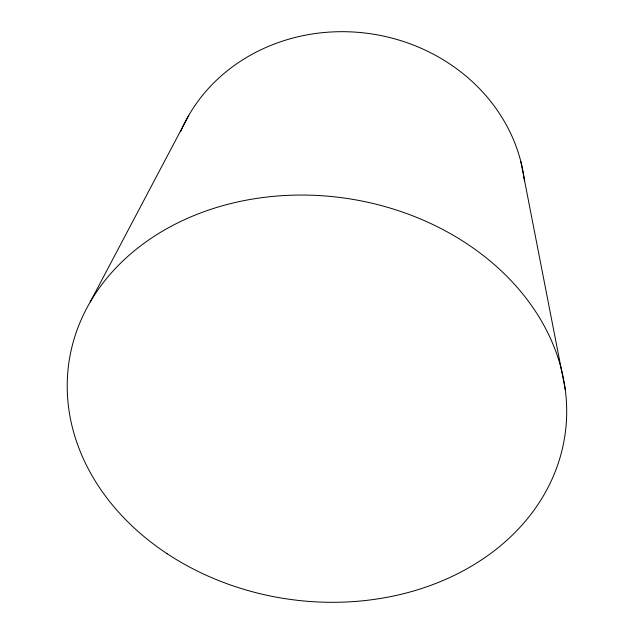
<?xml version="1.0" encoding="UTF-8"?>
<svg xmlns="http://www.w3.org/2000/svg" width="634" height="634" viewBox="0 0 634 634"><rect width="100%" height="100%" fill="white"/><g stroke="black" fill="none" stroke-linecap="round" stroke-linejoin="round"><path stroke-width="0.95" d="M90.242 301.95L188.813 115.269M520.839 161.559L565.282 389.641M180.555 131.777A178.764 162.201 8.4 0 1 370.177 33.697A178.764 162.201 8.4 0 1 524.54 181.387M167.091 553.688A250.684 202.492 8.4 0 0 564.902 435.55A250.684 202.492 8.4 0 0 218.857 206.811A250.684 202.492 8.4 0 0 167.091 553.688"/></g></svg>
